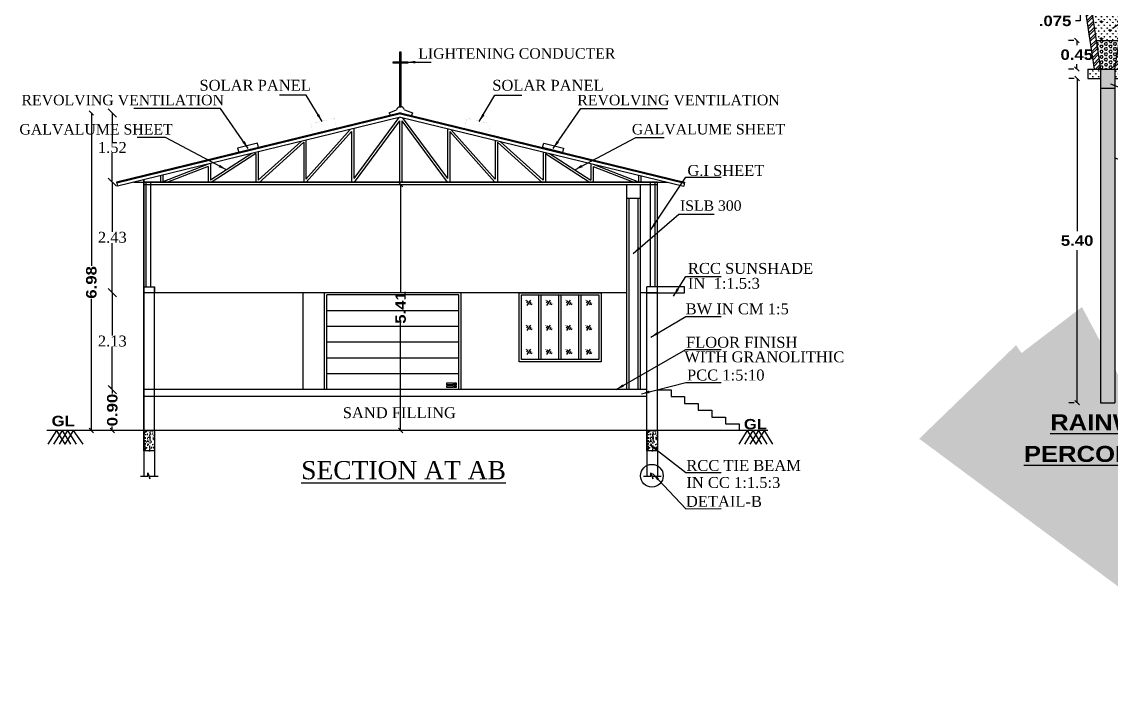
# Model space of a CAD drawing. Header units: metres. Extents: x 10791 to 12491, y -3081 to -2476.
# Drawn here: x 12439.5 to 12463.43, y -3060.79 to -3046.18 of the extents above; entities that cross this region are included whole.
import ezdxf
from ezdxf.enums import TextEntityAlignment as Align

# ---------------------------------------------------------------- set-up
doc = ezdxf.new("R2010")
doc.units = ezdxf.units.M
doc.header["$LTSCALE"] = 0.5
doc.header["$MEASUREMENT"] = 0
doc.header["$PDMODE"] = 35
for name, color, linetype in [('BLK_1_FLR_0_AC_ROOM_1', 3, 'Continuous'), ('BLK_1_FLR_0_REGULAR_ROOM_1', 4, 'Continuous'), ('BLK_1_HT_OF_BLDG', 5, 'Continuous'), ('BLK_1_PLINTH_HEIGHT', 7, 'Continuous')]:
    doc.layers.add(name, color=color, linetype=linetype)
doc.styles.add('Isa-', font='times.ttf')
doc.styles.add('ROMAND', font='romand.shx', dxfattribs={"width": 0.75})
doc.styles.get("Standard").update_dxf_attribs({"font": ''})
doc.styles.add('STYLE2', font='times.ttf')
doc.styles.get('Standard').set_extended_font_data('Arial Black')
doc.dimstyles.get("Standard").update_dxf_attribs({"dimtxt": 0.23, "dimasz": 0.18, "dimexe": 0.18, "dimexo": 0.0625, "dimgap": 0.09, "dimtad": 0, "dimtih": 1, "dimtoh": 1, "dimzin": 0, "dimdsep": 46, "dimtxsty": 'Standard', "dimblk": 'OBLIQUE', "dimcen": 0.09, "dimse1": 1, "dimse2": 1, "dimclrd": 1, "dimclrt": 3, "dimadec": 0, "dimazin": 0, "dimtfac": 1, "dimtofl": 0, "dimtmove": 0, "dimatfit": 3, "dimfxl": 0, "dimtolj": 1, "dimtzin": 0, "dimarcsym": 0})
doc.dimstyles.new('STANDARD$0', dxfattribs={"dimtxt": 0.23, "dimasz": 0.1, "dimexe": 2, "dimexo": 2, "dimgap": 0, "dimtad": 0, "dimzin": 0, "dimdsep": 46, "dimtxsty": 'Standard', "dimblk": 'OBLIQUE', "dimcen": -0.0625, "dimse1": 1, "dimse2": 1, "dimclrd": 7, "dimclre": 9, "dimclrt": 7, "dimadec": 0, "dimazin": 0, "dimtfac": 1, "dimtix": 1, "dimtofl": 0, "dimtmove": 2, "dimatfit": 3, "dimldrblk": 'OBLIQUE', "dimfxl": 0, "dimtolj": 1, "dimtzin": 0, "dimarcsym": 0})
doc.dimstyles.new('STANDARD_WS', dxfattribs={"dimtxt": 0.18, "dimasz": 0.18, "dimexe": 0.18, "dimexo": 0.0625, "dimgap": 0.09, "dimtad": 0, "dimtih": 1, "dimtoh": 1, "dimdec": 4, "dimzin": 0, "dimdsep": 46, "dimtxsty": 'Standard', "dimcen": 0.09, "dimadec": 0, "dimazin": 0, "dimtfac": 1, "dimtdec": 4, "dimtofl": 0, "dimtmove": 0, "dimatfit": 3, "dimfxl": 0, "dimtolj": 1, "dimtzin": 0, "dimarcsym": 0})
pattern_1 = [(90, (10836.391905, -2636.911285), (-0.062727021, 0.062727021), [0.016633025, -0.108821018]), (45, (10836.391905, -2636.911285), (-0.062727064, 0.062727064), [0.016633025, -0.07207644]), (135, (10836.391905, -2636.911285), (-0.062727064, -0.062727064), [0.016633025, -0.07207644])]

# ---------------------------------------------------------------- blocks, each defined once
blk = doc.blocks.new('_Oblique')
at = {"color": 0, "linetype": 'ByBlock', "lineweight": -2}
blk.add_line((-0.5, -0.5), (0.5, 0.5), dxfattribs=at)
blk = doc.blocks.new('*D72')
at = {"layer": 'BLK_1_PLINTH_HEIGHT', "color": 7, "linetype": 'ByBlock', "lineweight": -2}
for p, q in [((12441.484, -3054.268), (12441.484, -3054.357)), ((12441.484, -3055.168), (12441.484, -3055.08))]:
    blk.add_line(p, q, dxfattribs=at)
at = {"layer": 'Defpoints', "color": 0, "linetype": 'ByBlock', "lineweight": 25}
for p in [(12441.484, -3054.268), (12442.653, -3054.268), (12442.653, -3055.168)]:
    blk.add_point(p, dxfattribs=at)
at = {"layer": 'BLK_1_PLINTH_HEIGHT', "color": 7, "linetype": 'ByBlock', "lineweight": -2, "xscale": 0.1, "yscale": 0.1, "zscale": 0.1}
for p, rotation in [((12441.484, -3054.268), 90), ((12441.484, -3055.168), 270)]:
    blk.add_blockref('_Oblique', p, dxfattribs=dict(at, rotation=rotation))
at = {"layer": 'BLK_1_PLINTH_HEIGHT', "color": 7, "linetype": 'ByBlock', "insert": (12441.484, -3054.718), "char_height": 0.23, "attachment_point": 5, "rotation": 90}
blk.add_mtext('\\A1;0.90', dxfattribs=at)
blk = doc.blocks.new('*D73')
at = {"color": 1, "lineweight": -2, "ltscale": 2}
for p, q in [((12441.484, -3052.138), (12441.484, -3053.081)), ((12441.484, -3054.268), (12441.484, -3053.326))]:
    blk.add_line(p, q, dxfattribs=at)
at = {"layer": 'Defpoints', "color": 0, "lineweight": 25, "ltscale": 2}
for p in [(12441.484, -3052.138), (12442.594, -3052.138), (12442.594, -3054.268)]:
    blk.add_point(p, dxfattribs=at)
at = {"color": 1, "lineweight": -2, "ltscale": 2, "xscale": 0.18, "yscale": 0.18, "zscale": 0.18}
for p, rotation in [((12441.484, -3052.138), 90), ((12441.484, -3054.268), 270)]:
    blk.add_blockref('_Oblique', p, dxfattribs=dict(at, rotation=rotation))
at = {"color": 3, "lineweight": 25, "ltscale": 2, "insert": (12441.484, -3053.203), "char_height": 0.24, "attachment_point": 5, "style": 'STYLE2'}
blk.add_mtext('\\A1;2.13', dxfattribs=at)
blk = doc.blocks.new('*D5')
at = {"color": 0, "lineweight": -2}
for p, q in [((11025.314, -2572.839), (11025.196, -2572.839)), ((11025.314, -2572.944), (11025.196, -2572.944)), ((11025.376, -2572.839), (11025.376, -2572.739)), ((11025.376, -2572.944), (11025.376, -2573.144)), ((11025.376, -2573.144), (11025.276, -2573.144))]:
    blk.add_line(p, q, dxfattribs=at)
at = {"layer": 'Defpoints', "color": 0, "lineweight": 25}
for p in [(11025.376, -2572.839), (11025.376, -2572.944), (11025.376, -2572.944)]:
    blk.add_point(p, dxfattribs=at)
at = {"color": 0, "lineweight": -2, "xscale": 0.1, "yscale": 0.1, "zscale": 0.1}
for p, rotation in [((11025.376, -2572.839), 270), ((11025.376, -2572.944), 90)]:
    blk.add_blockref('_Oblique', p, dxfattribs=dict(at, rotation=rotation))
at = {"color": 3, "lineweight": 25, "insert": (11024.827, -2573.144), "char_height": 0.23, "attachment_point": 5}
blk.add_mtext('\\A1;.075', dxfattribs=at)
blk = doc.blocks.new('*D6')
at = {"color": 0, "lineweight": -2}
for p, q in [((11025.249, -2574.411), (11025.131, -2574.411)), ((11025.311, -2574.411), (11025.311, -2577.764)), ((11025.311, -2581.535), (11025.311, -2578.182)), ((11025.249, -2581.535), (11025.131, -2581.535))]:
    blk.add_line(p, q, dxfattribs=at)
at = {"layer": 'Defpoints', "color": 0, "lineweight": 25}
for p in [(11025.311, -2574.411), (11025.311, -2581.535), (11025.311, -2581.535)]:
    blk.add_point(p, dxfattribs=at)
at = {"color": 0, "lineweight": -2, "xscale": 0.1, "yscale": 0.1, "zscale": 0.1}
for p, rotation in [((11025.311, -2574.411), 90), ((11025.311, -2581.535), 270)]:
    blk.add_blockref('_Oblique', p, dxfattribs=dict(at, rotation=rotation))
at = {"color": 3, "lineweight": 25, "insert": (11025.311, -2577.973), "char_height": 0.23, "attachment_point": 5}
blk.add_mtext('\\A1;5.40', dxfattribs=at)
blk = doc.blocks.new('*D7')
at = {"color": 0, "lineweight": -2}
for p, q in [((11025.241, -2573.572), (11025.123, -2573.572)), ((11025.303, -2573.572), (11025.303, -2573.678)), ((11025.303, -2574.201), (11025.303, -2574.096)), ((11025.241, -2574.201), (11025.123, -2574.201))]:
    blk.add_line(p, q, dxfattribs=at)
at = {"layer": 'Defpoints', "color": 0, "lineweight": 25}
for p in [(11025.303, -2573.572), (11025.303, -2574.201), (11025.303, -2574.201)]:
    blk.add_point(p, dxfattribs=at)
at = {"color": 0, "lineweight": -2, "xscale": 0.1, "yscale": 0.1, "zscale": 0.1}
for p, rotation in [((11025.303, -2573.572), 90), ((11025.303, -2574.201), 270)]:
    blk.add_blockref('_Oblique', p, dxfattribs=dict(at, rotation=rotation))
at = {"color": 3, "lineweight": 25, "insert": (11025.303, -2573.887), "char_height": 0.23, "attachment_point": 5}
blk.add_mtext('\\A1;0.45', dxfattribs=at)
blk = doc.blocks.new('*D8')
at = {"color": 0, "lineweight": -2}
for p, q in [((11025.492, -2571.363), (11025.492, -2571.246)), ((11026.47, -2571.363), (11026.47, -2571.246)), ((11025.492, -2571.426), (11025.392, -2571.426)), ((11026.47, -2571.426), (11026.57, -2571.426))]:
    blk.add_line(p, q, dxfattribs=at)
at = {"layer": 'Defpoints', "color": 0, "lineweight": 25}
for p in [(11025.492, -2571.426), (11026.47, -2571.426), (11026.47, -2571.426)]:
    blk.add_point(p, dxfattribs=at)
at = {"color": 0, "lineweight": -2, "xscale": 0.1, "yscale": 0.1, "zscale": 0.1}
blk.add_blockref('_Oblique', (11025.492, -2571.426), dxfattribs=at)
at = {"color": 0, "lineweight": -2, "xscale": 0.1, "yscale": 0.1, "zscale": 0.1, "rotation": 180}
blk.add_blockref('_Oblique', (11026.47, -2571.426), dxfattribs=at)
at = {"color": 3, "lineweight": 25, "insert": (11025.981, -2571.426), "char_height": 0.23, "attachment_point": 5}
blk.add_mtext('\\A1;0.70', dxfattribs=at)
blk = doc.blocks.new('*D78')
at = {"color": 1, "lineweight": -2, "ltscale": 2}
for p, q in [((12441.484, -3048.188), (12441.484, -3048.826)), ((12441.484, -3049.708), (12441.484, -3049.071))]:
    blk.add_line(p, q, dxfattribs=at)
at = {"layer": 'Defpoints', "color": 0, "lineweight": 25, "ltscale": 2}
for p in [(12447.819, -3048.188), (12441.484, -3049.708), (12447.819, -3049.708)]:
    blk.add_point(p, dxfattribs=at)
at = {"color": 1, "lineweight": -2, "ltscale": 2, "xscale": 0.18, "yscale": 0.18, "zscale": 0.18}
for p, rotation in [((12441.484, -3048.188), 90), ((12441.484, -3049.708), 270)]:
    blk.add_blockref('_Oblique', p, dxfattribs=dict(at, rotation=rotation))
at = {"color": 3, "lineweight": 25, "ltscale": 2, "insert": (12441.484, -3048.948), "char_height": 0.24, "attachment_point": 5, "style": 'STYLE2'}
blk.add_mtext('\\A1;1.52', dxfattribs=at)
blk = doc.blocks.new('*D79')
at = {"layer": 'BLK_1_HT_OF_BLDG', "color": 5, "lineweight": -2}
for p, q in [((12441.024, -3048.188), (12441.024, -3051.551)), ((12441.024, -3055.168), (12441.024, -3052.274))]:
    blk.add_line(p, q, dxfattribs=at)
at = {"layer": 'Defpoints', "color": 0, "lineweight": 25}
for p in [(12447.819, -3048.188), (12441.024, -3055.168), (12447.819, -3055.168)]:
    blk.add_point(p, dxfattribs=at)
at = {"layer": 'BLK_1_HT_OF_BLDG', "color": 5, "lineweight": -2, "xscale": 0.1, "yscale": 0.1, "zscale": 0.1}
for p, rotation in [((12441.024, -3048.188), 90), ((12441.024, -3055.168), 270)]:
    blk.add_blockref('_Oblique', p, dxfattribs=dict(at, rotation=rotation))
at = {"layer": 'BLK_1_HT_OF_BLDG', "color": 5, "insert": (12441.024, -3051.912), "char_height": 0.23, "attachment_point": 5, "rotation": 90}
blk.add_mtext('\\A1;6.98', dxfattribs=at)
blk = doc.blocks.new('*D80')
at = {"color": 1, "lineweight": -2, "ltscale": 2}
for p, q in [((12441.484, -3049.708), (12441.484, -3050.801)), ((12441.484, -3052.138), (12441.484, -3051.046))]:
    blk.add_line(p, q, dxfattribs=at)
at = {"layer": 'Defpoints', "color": 0, "lineweight": 25, "ltscale": 2}
for p in [(12441.484, -3049.708), (12442.229, -3049.708), (12442.329, -3052.138)]:
    blk.add_point(p, dxfattribs=at)
at = {"color": 1, "lineweight": -2, "ltscale": 2, "xscale": 0.18, "yscale": 0.18, "zscale": 0.18}
for p, rotation in [((12441.484, -3049.708), 90), ((12441.484, -3052.138), 270)]:
    blk.add_blockref('_Oblique', p, dxfattribs=dict(at, rotation=rotation))
at = {"color": 3, "lineweight": 25, "ltscale": 2, "insert": (12441.484, -3050.923), "char_height": 0.24, "attachment_point": 5, "style": 'STYLE2'}
blk.add_mtext('\\A1;2.43', dxfattribs=at)
blk = doc.blocks.new('*D82')
at = {"layer": 'BLK_1_FLR_0_AC_ROOM_1', "color": 4, "lineweight": -2, "ltscale": 400}
for p, q in [((12447.819, -3049.758), (12447.819, -3052.122)), ((12447.819, -3055.168), (12447.819, -3052.805))]:
    blk.add_line(p, q, dxfattribs=at)
at = {"layer": 'Defpoints', "color": 0, "lineweight": 25, "ltscale": 400}
for p in [(12447.819, -3049.758), (12447.819, -3055.168), (12447.819, -3055.168)]:
    blk.add_point(p, dxfattribs=at)
at = {"layer": 'BLK_1_FLR_0_AC_ROOM_1', "color": 4, "lineweight": -2, "ltscale": 400, "xscale": 0.1, "yscale": 0.1, "zscale": 0.1}
for p, rotation in [((12447.819, -3049.758), 90), ((12447.819, -3055.168), 270)]:
    blk.add_blockref('_Oblique', p, dxfattribs=dict(at, rotation=rotation))
at = {"layer": 'BLK_1_FLR_0_AC_ROOM_1', "color": 4, "ltscale": 400, "insert": (12447.819, -3052.463), "char_height": 0.23, "attachment_point": 5, "rotation": 90}
blk.add_mtext('\\A1;5.41', dxfattribs=at)
blk = doc.blocks.new('*D108')
at = {"layer": 'BLK_1_FLR_0_REGULAR_ROOM_1', "color": 4, "lineweight": -2, "ltscale": 400}
for p, q in [((12447.819, -3049.758), (12447.819, -3052.122)), ((12447.819, -3055.168), (12447.819, -3052.805))]:
    blk.add_line(p, q, dxfattribs=at)
at = {"layer": 'Defpoints', "color": 0, "lineweight": 25, "ltscale": 400}
for p in [(12447.819, -3049.758), (12447.819, -3055.168), (12447.819, -3055.168)]:
    blk.add_point(p, dxfattribs=at)
at = {"layer": 'BLK_1_FLR_0_REGULAR_ROOM_1', "color": 4, "lineweight": -2, "ltscale": 400, "xscale": 0.1, "yscale": 0.1, "zscale": 0.1}
for p, rotation in [((12447.819, -3049.758), 90), ((12447.819, -3055.168), 270)]:
    blk.add_blockref('_Oblique', p, dxfattribs=dict(at, rotation=rotation))
at = {"layer": 'BLK_1_FLR_0_REGULAR_ROOM_1', "color": 4, "ltscale": 400, "insert": (12447.819, -3052.463), "char_height": 0.23, "attachment_point": 5, "rotation": 90}
blk.add_mtext('\\A1;5.41', dxfattribs=at)
blk = doc.blocks.new('FGH')
at = {"lineweight": 25}
h = blk.add_hatch(dxfattribs=at)
h.set_pattern_fill('HEX', color=6, scale=0.010477, style=0)
h.set_pattern_definition([(0, (10814.2987, -2636.035065), (0, 0.057618474), [0.03326605, -0.066532098]), (120, (10814.2987, -2636.035065), (-0.049899062, -0.028809237), [0.03326605, -0.066532098]), (60, (10814.331964, -2636.035065), (-0.049899062, 0.028809237), [0.03326605, -0.066532098])])
h.paths.add_polyline_path([(11060.039, -2557.119, 1), (11060.738, -2557.119, 1)])
h = blk.add_hatch(dxfattribs=at)
h.set_pattern_fill('CROSS', color=2, scale=0.003492, style=0)
h.set_pattern_definition([(0, (10836.391905, -2636.911285), (0.0221773661, 0.0221773661), [0.011088683, -0.033266049]), (90, (10836.39745, -2636.91683), (-0.0221773661, 0.0221773661), [0.011088683, -0.033266049])])
h.paths.add_polyline_path([(11060.237, -2559.322), (11060.237, -2559.426), (11060.336, -2559.426), (11060.336, -2559.322)])
h.paths.add_polyline_path([(11060.446, -2559.322), (11060.363, -2559.322), (11060.363, -2559.426), (11060.446, -2559.426)])
h.paths.add_polyline_path([(11060.473, -2559.426), (11060.562, -2559.426), (11060.562, -2559.322), (11060.473, -2559.322)])
h.paths.add_polyline_path([(11060.589, -2559.426), (11060.662, -2559.426), (11060.662, -2559.322), (11060.589, -2559.322)])
h.paths.add_polyline_path([(11060.689, -2559.426), (11060.877, -2559.426), (11060.877, -2559.322), (11060.689, -2559.322)])
h.paths.add_polyline_path([(11060.082, -2559.322), (11059.901, -2559.322), (11059.901, -2559.426), (11060.082, -2559.426)])
h.paths.add_polyline_path([(11060.109, -2559.426), (11060.21, -2559.426), (11060.21, -2559.322), (11060.109, -2559.322)])
h = blk.add_hatch(dxfattribs=at)
h.set_pattern_fill('STEEL', color=1, scale=0.034925, style=0)
h.set_pattern_definition([(45, (10836.3919, -2636.91129), (-0.07840883, 0.07840883), []), (45, (10836.3919, -2636.85584), (-0.07840883, 0.07840883), [])])
h.paths.add_polyline_path([(11060.877, -2559.426), (11060.736, -2559.426), (11060.544, -2560.684), (11060.686, -2560.684)])
h.paths.add_polyline_path([(11060.092, -2560.684), (11060.233, -2560.684), (11060.042, -2559.426), (11059.901, -2559.426)])
h = blk.add_hatch(dxfattribs=at)
h.set_pattern_fill('GRASS', color=256, scale=0.010477, style=0)
h.set_pattern_definition([(90, (10836.3919, -2636.91129), (-0.18818106, 0.18818106), [0.04989907, -0.32646305]), (45, (10836.3919, -2636.91129), (-0.1881812, 0.1881812), [0.04989907, -0.21622932]), (135, (10836.3919, -2636.91129), (-0.1881812, -0.1881812), [0.04989907, -0.21622932])])
h.paths.add_polyline_path([(11060.736, -2559.426), (11060.042, -2559.426), (11060.138, -2560.055), (11060.64, -2560.055)])
h = blk.add_hatch(dxfattribs=at)
h.set_pattern_fill('GRASS', color=4, scale=0.003492, style=0)
h.set_pattern_definition(pattern_1)
h.paths.add_polyline_path([(11060.736, -2559.426), (11060.042, -2559.426), (11060.138, -2560.055), (11060.64, -2560.055)])
h = blk.add_hatch(dxfattribs=at)
h.set_pattern_fill('HEX', color=6, scale=0.010477, style=0)
h.set_pattern_definition([(0, (10836.391905, -2636.911285), (0, 0.057618474), [0.03326605, -0.066532098]), (120, (10836.391905, -2636.911285), (-0.049899062, -0.028809237), [0.03326605, -0.066532098]), (60, (10836.42517, -2636.911285), (-0.049899062, 0.028809237), [0.03326605, -0.066532098])])
h.paths.add_polyline_path([(11060.64, -2560.055), (11060.138, -2560.055), (11060.233, -2560.684), (11060.544, -2560.684)])
h = blk.add_hatch(dxfattribs=at)
h.set_pattern_fill('GRASS', color=3, scale=0.003492, style=0)
h.set_pattern_definition(pattern_1)
h.paths.add_polyline_path([(11060.825, -2560.893), (11060.825, -2560.684), (11060.546, -2560.684), (11060.546, -2560.893)])
h.paths.add_polyline_path([(11060.232, -2560.684), (11059.952, -2560.684), (11059.952, -2560.893), (11060.232, -2560.893)])
h = blk.add_hatch(dxfattribs=at)
h.set_pattern_fill('GRASS', color=6, scale=0.003492, style=0)
h.set_pattern_definition(pattern_1)
h.paths.add_polyline_path([(11060.546, -2560.684), (11060.232, -2560.684), (11060.232, -2568.018), (11060.546, -2568.018)])
at = {"color": 21, "lineweight": 25}
for p, q in [((11060.513, -2559.322), (11061.344, -2558.784)), ((11061.344, -2558.784), (11061.408, -2558.784)), ((11060.516, -2559.768), (11061.344, -2559.241)), ((11061.344, -2559.25), (11061.408, -2559.25)), ((11060.489, -2560.653), (11061.344, -2560.164)), ((11061.344, -2560.164), (11061.408, -2560.164)), ((11060.825, -2560.913), (11061.344, -2560.633)), ((11061.344, -2560.633), (11061.408, -2560.633)), ((11060.453, -2561.012), (11061.344, -2561.363)), ((11061.344, -2561.363), (11061.408, -2561.363)), ((11060.546, -2562.633), (11061.437, -2562.985)), ((11061.437, -2562.985), (11061.501, -2562.985))]:
    blk.add_line(p, q, dxfattribs=at)
at = {"lineweight": 25}
for p, q in [((11059.901, -2559.322), (11059.901, -2559.426)), ((11059.901, -2559.322), (11060.877, -2559.322)), ((11059.901, -2559.426), (11060.877, -2559.426)), ((11059.901, -2559.426), (11060.092, -2560.684)), ((11060.042, -2559.426), (11060.233, -2560.684)), ((11060.082, -2559.322), (11060.082, -2559.426)), ((11060.109, -2559.322), (11060.109, -2559.426)), ((11060.21, -2559.322), (11060.21, -2559.426)), ((11060.237, -2559.322), (11060.237, -2559.426)), ((11060.336, -2559.322), (11060.336, -2559.426)), ((11060.363, -2559.322), (11060.363, -2559.426)), ((11060.446, -2559.322), (11060.446, -2559.426)), ((11060.473, -2559.322), (11060.473, -2559.426)), ((11060.736, -2559.426), (11060.544, -2560.684)), ((11060.562, -2559.322), (11060.562, -2559.426)), ((11060.589, -2559.322), (11060.589, -2559.426)), ((11060.662, -2559.322), (11060.662, -2559.426)), ((11060.877, -2559.426), (11060.686, -2560.684)), ((11060.689, -2559.322), (11060.689, -2559.426)), ((11060.877, -2559.322), (11060.877, -2559.426)), ((11060.138, -2560.055), (11060.64, -2560.055)), ((11059.952, -2560.684), (11059.952, -2560.893)), ((11059.952, -2560.684), (11060.825, -2560.684)), ((11060.232, -2560.684), (11060.232, -2568.018)), ((11060.546, -2560.684), (11060.546, -2568.018)), ((11060.825, -2560.684), (11060.825, -2560.893)), ((11059.952, -2560.893), (11060.232, -2560.893)), ((11060.546, -2560.893), (11060.825, -2560.893)), ((11060.232, -2561.103), (11060.546, -2561.103)), ((11060.232, -2568.018), (11060.546, -2568.018))]:
    blk.add_line(p, q, dxfattribs=at)
for radius in [0.489, 0.349]:
    blk.add_circle((11060.388, -2557.119), radius, dxfattribs=at)
at = {"color": 3, "lineweight": 25}
for s, height, p in [('BRICK WORK IN CM 1:6 & PLASTERING', 0.176, (11061.26, -2558.451)), ('PERFORATED R.C.C SLAB 3" Tk.', 0.176, (11061.496, -2558.909)), ('SAND FILLING', 0.176, (11061.496, -2559.375)), ('BRICK JELLY 1" Tk.', 0.176, (11061.496, -2560.29)), ('PCC 1:4:8  FOUNDATION', 0.176, (11061.496, -2560.759)), ('FILLED WITH PEBBLES 0.30M DEEP', 0.176, (11061.19, -2561.674)), ('250MM DIA PILE UPTO 5.40M DEEP ', 0.176, (11061.496, -2562.897)), ('FILLED WITH  BRICK BATS.', 0.176, (11061.496, -2563.343)), ('%%URAINWATER', 0.352, (11059.126, -2568.624)), ('%%UPERCOLATION PIT', 0.352, (11058.55, -2569.32))]:
    blk.add_text(s, height=height, dxfattribs=at).set_placement(p)
at = {"color": 4, "lineweight": 25, "style": 'ROMAND', "width": 0.75}
blk.add_text('%%UPLAN', height=0.352, dxfattribs=at).set_placement((11059.884, -2558.757))
at = {"color": 7, "lineweight": 25}
dim = blk.add_linear_dim(base=(11060.877, -2557.908), p1=(11059.899, -2557.908), p2=(11060.877, -2557.908), text='0.70', dimstyle='STANDARD_WS', override={"dimtxt": 0.23, "dimasz": 0.1, "dimdec": 2, "dimblk1": 'OBLIQUE', "dimblk2": 'OBLIQUE', "dimsah": 1, "dimclrt": 3}, dxfattribs=at)
dim.commit()
dim.dimension.update_dxf_attribs({"geometry": '*D8', "text_midpoint": (11060.388, -2557.908), "insert": (34.408, 13.517)})
for base, p1, p2, text, picture, middle in [((11059.784, -2559.426), (11059.784, -2559.322), (11059.784, -2559.426), '.075', '*D5', (11059.235, -2559.626)), ((11059.711, -2560.684), (11059.711, -2560.055), (11059.711, -2560.684), '0.45', '*D7', (11059.711, -2560.369)), ((11059.719, -2568.018), (11059.719, -2560.893), (11059.719, -2568.018), '5.40', '*D6', (11059.719, -2564.456))]:
    dim = blk.add_linear_dim(base=base, p1=p1, p2=p2, angle=90, text=text, dimstyle='STANDARD_WS', override={"dimtxt": 0.23, "dimasz": 0.1, "dimdec": 2, "dimblk1": 'OBLIQUE', "dimblk2": 'OBLIQUE', "dimsah": 1, "dimclrt": 3}, dxfattribs=at)
    dim.commit()
    dim.dimension.update_dxf_attribs({"geometry": picture, "text_midpoint": middle, "insert": (34.408, 13.517)})

msp = doc.modelspace()

# ---------------------------------------------------------------- hatches: boundary and pattern name
at = {"lineweight": 25, "ltscale": 0.1}
h = msp.add_hatch(dxfattribs=at)
h.set_pattern_fill('AR-CONC', color=4, scale=0.02, style=0)
h.set_pattern_definition([(50, (1945.18518, -609.11746), (0.1434520365, -0.012550427), [0.015, -0.165]), (355, (1945.18518, -609.11746), (-0.0277502667, 0.1504384267), [0.012, -0.132]), (100.4514, (1945.19713, -609.1185), (0.1157018763, 0.1378879084), [0.012748038, -0.1402284224]), (46.1842, (1945.18518, -609.07746), (0.2134482097, -0.033103803), [0.0225, -0.2475]), (96.6356, (1945.20296, -609.08022), (0.186932541, 0.194823574), [0.0191220576, -0.2103426]), (351.1842, (1945.18518, -609.07746), (0.186932389, 0.19482372), [0.018, -0.198]), (21, (1945.20518, -609.08746), (0.1193814104, -0.0805237781), [0.015, -0.165]), (326, (1945.20518, -609.08746), (0.0486630664, 0.145030009), [0.012, -0.132]), (71.4514, (1945.21513, -609.09417), (0.1680445257, 0.0645060993), [0.012748038, -0.1402284224]), (37.5, (1945.185177, -609.117456), (0.00243197106, 0.06657877077), [0, -0.1304, 0, -0.134, 0, -0.1325]), (7.5, (1945.18518, -609.117456), (0.0526139075, 0.0788823424), [0, -0.0764, 0, -0.1274, 0, -0.0505]), (327.5, (1945.140577, -609.117456), (0.10676448723, -0.00451097435), [0, -0.05, 0, -0.156, 0, -0.207]), (317.5, (1945.12058, -609.11746), (0.1166372339, 0.0200209965), [0, -0.065, 0, -0.1036, 0, -0.147])])
h.paths.add_polyline_path([(12442.179, -3055.618), (12442.409, -3055.618), (12442.409, -3055.168), (12442.179, -3055.168)])
h = msp.add_hatch(dxfattribs=at)
h.set_pattern_fill('AR-CONC', color=4, scale=0.02, style=0)
h.set_pattern_definition([(50, (1956.23518, -609.11746), (0.1434520365, -0.012550427), [0.015, -0.165]), (355, (1956.23518, -609.11746), (-0.0277502667, 0.1504384267), [0.012, -0.132]), (100.4514, (1956.24713, -609.1185), (0.1157018763, 0.1378879084), [0.012748038, -0.1402284224]), (46.1842, (1956.23518, -609.07746), (0.2134482097, -0.033103803), [0.0225, -0.2475]), (96.6356, (1956.25296, -609.08022), (0.186932541, 0.194823574), [0.0191220576, -0.2103426]), (351.1842, (1956.23518, -609.07746), (0.186932389, 0.19482372), [0.018, -0.198]), (21, (1956.25518, -609.08746), (0.1193814104, -0.0805237781), [0.015, -0.165]), (326, (1956.25518, -609.08746), (0.0486630664, 0.145030009), [0.012, -0.132]), (71.4514, (1956.26513, -609.09417), (0.1680445257, 0.0645060993), [0.012748038, -0.1402284224]), (37.5, (1956.235177, -609.117456), (0.00243197106, 0.06657877077), [0, -0.1304, 0, -0.134, 0, -0.1325]), (7.5, (1956.23518, -609.117456), (0.0526139075, 0.0788823424), [0, -0.0764, 0, -0.1274, 0, -0.0505]), (327.5, (1956.190577, -609.117456), (0.10676448723, -0.00451097435), [0, -0.05, 0, -0.156, 0, -0.207]), (317.5, (1956.17058, -609.11746), (0.1166372339, 0.0200209965), [0, -0.065, 0, -0.1036, 0, -0.147])])
h.paths.add_polyline_path([(12453.229, -3055.618), (12453.459, -3055.618), (12453.459, -3055.168), (12453.229, -3055.168)])

# ---------------------------------------------------------------- linework, layer by layer
at = {"color": 1, "lineweight": 25, "ltscale": 2}
for p, q in [((12447.819, -3048.188), (12441.579, -3049.708)), ((12447.819, -3048.209), (12441.584, -3049.728)), ((12447.819, -3048.281), (12441.6, -3049.796)), ((12447.782, -3048.29), (12446.789, -3049.63)), ((12447.819, -3048.188), (12454.059, -3049.708)), ((12447.819, -3048.209), (12454.054, -3049.728)), ((12447.819, -3048.281), (12454.038, -3049.796)), ((12447.856, -3048.29), (12448.849, -3049.63)), ((12446.789, -3048.532), (12446.789, -3049.63)), ((12447.794, -3048.359), (12446.795, -3049.708)), ((12447.794, -3048.359), (12447.794, -3049.708)), ((12447.844, -3048.359), (12447.844, -3049.708)), ((12447.844, -3048.359), (12448.843, -3049.708)), ((12448.849, -3048.532), (12448.849, -3049.63)), ((12446.713, -3048.55), (12445.739, -3049.64)), ((12446.739, -3048.598), (12445.747, -3049.708)), ((12446.739, -3048.598), (12446.739, -3049.708)), ((12448.899, -3048.598), (12448.899, -3049.708)), ((12448.899, -3048.598), (12449.891, -3049.708)), ((12448.924, -3048.55), (12449.899, -3049.64)), ((12445.634, -3048.813), (12444.69, -3049.664)), ((12445.689, -3048.831), (12444.701, -3049.721)), ((12445.689, -3048.831), (12445.689, -3049.708)), ((12445.739, -3048.788), (12445.739, -3049.64)), ((12449.899, -3048.788), (12449.899, -3049.64)), ((12449.949, -3048.831), (12449.949, -3049.708)), ((12449.949, -3048.831), (12450.936, -3049.721)), ((12450.004, -3048.813), (12450.948, -3049.664)), ((12444.551, -3049.077), (12443.639, -3049.667)), ((12444.64, -3049.078), (12443.658, -3049.714)), ((12444.64, -3049.078), (12444.64, -3049.721)), ((12444.69, -3049.043), (12444.69, -3049.664)), ((12450.948, -3049.043), (12450.948, -3049.664)), ((12450.998, -3049.078), (12450.998, -3049.721)), ((12450.998, -3049.078), (12451.98, -3049.714)), ((12451.087, -3049.077), (12451.999, -3049.667)), ((12443.589, -3049.311), (12442.591, -3049.698)), ((12443.589, -3049.362), (12442.699, -3049.708)), ((12443.589, -3049.362), (12443.589, -3049.714)), ((12443.639, -3049.294), (12443.639, -3049.294)), ((12443.639, -3049.299), (12443.639, -3049.667)), ((12451.999, -3049.294), (12451.999, -3049.294)), ((12451.999, -3049.299), (12451.999, -3049.667)), ((12452.049, -3049.311), (12453.047, -3049.698)), ((12452.049, -3049.362), (12452.049, -3049.714)), ((12452.049, -3049.362), (12452.939, -3049.708)), ((12441.579, -3049.708), (12441.6, -3049.796)), ((12441.959, -3049.708), (12442.179, -3049.708)), ((12442.179, -3049.708), (12453.459, -3049.708)), ((12442.541, -3049.567), (12442.541, -3049.708)), ((12442.591, -3049.554), (12442.591, -3049.698)), ((12453.047, -3049.554), (12453.047, -3049.698)), ((12453.097, -3049.567), (12453.097, -3049.708)), ((12453.459, -3049.708), (12453.679, -3049.708)), ((12454.059, -3049.708), (12454.038, -3049.796)), ((12454.059, -3049.708), (12454.038, -3049.796)), ((12442.179, -3049.758), (12453.459, -3049.758)), ((12452.779, -3049.758), (12452.779, -3054.268)), ((12453.079, -3049.758), (12453.079, -3054.268)), ((12452.779, -3050.058), (12453.079, -3050.058)), ((12452.829, -3050.058), (12452.829, -3054.268)), ((12453.029, -3050.058), (12453.029, -3054.268)), ((12442.409, -3055.168), (12442.409, -3052.008)), ((12449.039, -3054.119), (12448.996, -3054.161)), ((12448.996, -3054.119), (12449.039, -3054.161)), ((12449.039, -3054.178), (12448.996, -3054.219)), ((12448.996, -3054.178), (12449.039, -3054.219))]:
    msp.add_line(p, q, dxfattribs=at)
at = {"lineweight": 25}
for p, q in [((12447.566, -3048.186), (12447.725, -3048.122)), ((12447.903, -3048.119), (12448.079, -3048.188)), ((12447.903, -3048.119), (12448.079, -3048.188))]:
    msp.add_line(p, q, dxfattribs=at)
at = {"lineweight": 25, "ltscale": 2}
for p, q in [((12447.566, -3048.186), (12447.59, -3048.244)), ((12448.079, -3048.188), (12448.056, -3048.246))]:
    msp.add_line(p, q, dxfattribs=at)
at = {"color": 4, "lineweight": 25, "ltscale": 2}
for p, q in [((12442.179, -3055.168), (12442.179, -3049.655)), ((12442.179, -3049.655), (12442.179, -3055.168)), ((12453.459, -3049.708), (12442.179, -3049.708)), ((12453.459, -3049.708), (12442.179, -3049.708)), ((12442.229, -3052.008), (12442.229, -3049.708)), ((12442.329, -3052.008), (12442.329, -3049.708)), ((12453.309, -3052.008), (12453.309, -3049.708)), ((12453.409, -3052.008), (12453.409, -3049.708)), ((12453.459, -3055.168), (12453.459, -3049.708)), ((12453.459, -3054.418), (12453.459, -3049.708)), ((12453.229, -3055.168), (12453.229, -3052.008)), ((12452.779, -3052.138), (12442.179, -3052.138)), ((12445.679, -3054.268), (12445.679, -3052.138)), ((12446.149, -3054.268), (12446.149, -3052.138)), ((12449.149, -3052.138), (12446.149, -3052.138)), ((12446.149, -3054.268), (12446.149, -3052.148)), ((12446.199, -3054.268), (12446.199, -3052.188)), ((12449.099, -3052.188), (12446.199, -3052.188)), ((12449.099, -3054.268), (12449.099, -3052.188)), ((12449.149, -3054.268), (12449.149, -3052.138)), ((12450.581, -3052.305), (12450.572, -3052.316)), ((12450.617, -3052.315), (12450.581, -3052.363)), ((12450.669, -3052.3), (12450.589, -3052.418)), ((12450.682, -3052.352), (12450.649, -3052.404)), ((12451.019, -3052.305), (12451.01, -3052.316)), ((12451.055, -3052.315), (12451.019, -3052.363)), ((12451.107, -3052.3), (12451.027, -3052.418)), ((12451.12, -3052.352), (12451.087, -3052.404)), ((12451.456, -3052.305), (12451.447, -3052.316)), ((12451.492, -3052.315), (12451.456, -3052.363)), ((12451.544, -3052.3), (12451.464, -3052.418)), ((12451.557, -3052.352), (12451.524, -3052.404)), ((12451.894, -3052.305), (12451.885, -3052.316)), ((12451.93, -3052.315), (12451.894, -3052.363)), ((12451.982, -3052.3), (12451.902, -3052.418)), ((12451.995, -3052.352), (12451.962, -3052.404)), ((12453.459, -3052.138), (12453.079, -3052.138)), ((12449.099, -3052.535), (12446.199, -3052.535)), ((12450.702, -3052.382), (12450.687, -3052.41)), ((12451.14, -3052.382), (12451.125, -3052.41)), ((12451.577, -3052.382), (12451.562, -3052.41)), ((12452.015, -3052.382), (12452, -3052.411)), ((12449.099, -3052.882), (12446.199, -3052.882)), ((12450.581, -3052.857), (12450.572, -3052.868)), ((12450.617, -3052.867), (12450.581, -3052.916)), ((12450.669, -3052.853), (12450.589, -3052.971)), ((12450.682, -3052.905), (12450.649, -3052.957)), ((12450.702, -3052.935), (12450.687, -3052.963)), ((12451.019, -3052.857), (12451.01, -3052.868)), ((12451.055, -3052.867), (12451.019, -3052.916)), ((12451.107, -3052.853), (12451.027, -3052.971)), ((12451.12, -3052.905), (12451.087, -3052.957)), ((12451.14, -3052.935), (12451.125, -3052.963)), ((12451.456, -3052.857), (12451.447, -3052.868)), ((12451.492, -3052.867), (12451.456, -3052.916)), ((12451.544, -3052.853), (12451.464, -3052.971)), ((12451.557, -3052.905), (12451.524, -3052.957)), ((12451.577, -3052.935), (12451.562, -3052.963)), ((12451.894, -3052.858), (12451.885, -3052.869)), ((12451.93, -3052.867), (12451.894, -3052.916)), ((12451.982, -3052.853), (12451.902, -3052.971)), ((12451.995, -3052.905), (12451.962, -3052.957)), ((12452.015, -3052.935), (12452, -3052.963)), ((12449.099, -3053.228), (12446.199, -3053.228)), ((12450.581, -3053.386), (12450.572, -3053.397)), ((12450.617, -3053.395), (12450.581, -3053.444)), ((12450.669, -3053.381), (12450.589, -3053.499)), ((12450.682, -3053.433), (12450.649, -3053.485)), ((12450.702, -3053.463), (12450.687, -3053.491)), ((12451.019, -3053.386), (12451.01, -3053.397)), ((12451.055, -3053.395), (12451.019, -3053.444)), ((12451.107, -3053.381), (12451.027, -3053.499)), ((12451.12, -3053.433), (12451.087, -3053.485)), ((12451.14, -3053.463), (12451.125, -3053.491)), ((12451.456, -3053.386), (12451.447, -3053.397)), ((12451.492, -3053.395), (12451.456, -3053.444)), ((12451.544, -3053.381), (12451.464, -3053.499)), ((12451.557, -3053.433), (12451.524, -3053.485)), ((12451.577, -3053.463), (12451.562, -3053.491)), ((12451.894, -3053.386), (12451.885, -3053.397)), ((12451.93, -3053.395), (12451.894, -3053.444)), ((12451.982, -3053.381), (12451.902, -3053.499)), ((12451.995, -3053.433), (12451.962, -3053.485)), ((12452.015, -3053.463), (12452, -3053.491)), ((12449.099, -3053.575), (12446.199, -3053.575)), ((12449.099, -3053.922), (12446.199, -3053.922)), ((12453.229, -3054.268), (12442.179, -3054.268)), ((12448.976, -3054.119), (12448.976, -3054.161)), ((12448.976, -3054.178), (12448.976, -3054.219)), ((12448.996, -3054.119), (12448.996, -3054.161)), ((12448.996, -3054.178), (12448.996, -3054.219)), ((12453.229, -3054.418), (12442.179, -3054.418)), ((12455.889, -3055.168), (12440.044, -3055.168))]:
    msp.add_line(p, q, dxfattribs=at)
at = {"linetype": 'ByBlock', "lineweight": -2, "ltscale": 2}
for p, q in [((12450.858, -3053.608), (12450.858, -3052.188)), ((12450.908, -3053.608), (12450.908, -3052.188)), ((12451.296, -3053.608), (12451.296, -3052.188)), ((12451.346, -3053.608), (12451.346, -3052.188)), ((12451.733, -3053.608), (12451.733, -3052.188)), ((12451.783, -3053.608), (12451.783, -3052.188))]:
    msp.add_line(p, q, dxfattribs=at)
at = {"color": 3, "lineweight": 25}
for p, q in [((12440.256, -3055.168), (12440.07, -3055.465)), ((12440.382, -3055.168), (12440.196, -3055.465)), ((12440.256, -3055.168), (12440.441, -3055.465)), ((12440.501, -3055.168), (12440.316, -3055.465)), ((12440.382, -3055.168), (12440.567, -3055.465)), ((12440.627, -3055.168), (12440.442, -3055.465)), ((12440.501, -3055.168), (12440.687, -3055.465)), ((12440.627, -3055.168), (12440.839, -3055.465)), ((12455.434, -3055.168), (12455.249, -3055.465)), ((12455.56, -3055.168), (12455.375, -3055.465)), ((12455.434, -3055.168), (12455.619, -3055.465)), ((12455.68, -3055.168), (12455.494, -3055.465)), ((12455.56, -3055.168), (12455.745, -3055.465)), ((12455.806, -3055.168), (12455.62, -3055.465)), ((12455.68, -3055.168), (12455.865, -3055.465)), ((12455.806, -3055.168), (12455.991, -3055.465))]:
    msp.add_line(p, q, dxfattribs=at)
at = {"color": 7, "lineweight": 25, "ltscale": 0.25}
for p, q in [((12442.179, -3055.168), (12442.179, -3056.168)), ((12442.409, -3055.168), (12442.409, -3056.168)), ((12453.229, -3055.168), (12453.229, -3056.168)), ((12453.459, -3055.168), (12453.459, -3056.168)), ((12442.103, -3056.168), (12442.264, -3056.168)), ((12442.264, -3056.168), (12442.264, -3056.095)), ((12442.264, -3056.095), (12442.312, -3056.229)), ((12442.312, -3056.168), (12442.492, -3056.168)), ((12442.312, -3056.229), (12442.312, -3056.168)), ((12453.153, -3056.168), (12453.314, -3056.168)), ((12453.314, -3056.168), (12453.314, -3056.095)), ((12453.314, -3056.095), (12453.362, -3056.229)), ((12453.362, -3056.168), (12453.542, -3056.168)), ((12453.362, -3056.229), (12453.362, -3056.168))]:
    msp.add_line(p, q, dxfattribs=at)
at = {"color": 4}
for points in [[(12447.797, -3048.051), (12447.831, -3048.051), (12447.831, -3046.851), (12447.797, -3046.851)], [(12447.654, -3047.06), (12447.979, -3047.06), (12447.979, -3047.095), (12447.654, -3047.095)]]:
    msp.add_lwpolyline(points, close=True, dxfattribs=at)
at = {"color": 95, "lineweight": 25, "ltscale": 2, "const_width": 0.001}
for points in [[(12445.845, -3048.427), (12445.895, -3048.657), (12446.416, -3048.53), (12446.367, -3048.302)], [(12449.793, -3048.427), (12449.743, -3048.657), (12449.221, -3048.53), (12449.271, -3048.302)]]:
    msp.add_lwpolyline(points, close=True, dxfattribs=at)
at = {"color": 7, "lineweight": 25, "ltscale": 0.25}
for points in [[(12444.674, -3048.851), (12444.238, -3048.962), (12444.262, -3049.055), (12444.699, -3048.948)], [(12450.964, -3048.851), (12451.4, -3048.962), (12451.376, -3049.055), (12450.939, -3048.948)], [(12442.179, -3055.168), (12442.409, -3055.168), (12442.409, -3055.618), (12442.179, -3055.618)], [(12453.229, -3055.168), (12453.459, -3055.168), (12453.459, -3055.618), (12453.229, -3055.618)]]:
    msp.add_lwpolyline(points, close=True, dxfattribs=at)
at = {"color": 4, "lineweight": 25, "ltscale": 2}
msp.add_lwpolyline([(12442.179, -3052.008), (12442.409, -3052.008), (12442.409, -3052.138), (12442.179, -3052.138)], close=True, dxfattribs=at)
at = {"linetype": 'ByBlock', "lineweight": -2, "ltscale": 2}
msp.add_lwpolyline([(12453.229, -3052.138), (12454.059, -3052.138), (12454.059, -3052.008), (12453.229, -3052.008)], dxfattribs=at)
for points in [[(12450.421, -3052.138), (12452.221, -3052.138), (12452.221, -3053.658), (12450.421, -3053.658)], [(12450.471, -3052.188), (12452.171, -3052.188), (12452.171, -3053.608), (12450.471, -3053.608)]]:
    msp.add_lwpolyline(points, close=True, dxfattribs=at)
at = {"color": 4, "lineweight": 25, "ltscale": 2}
for points in [[(12448.976, -3054.161), (12448.834, -3054.161), (12448.834, -3054.119), (12448.976, -3054.119)], [(12448.976, -3054.219), (12448.834, -3054.219), (12448.834, -3054.178), (12448.976, -3054.178)], [(12448.996, -3054.119), (12449.039, -3054.119), (12449.039, -3054.161), (12448.996, -3054.161)], [(12448.996, -3054.178), (12449.039, -3054.178), (12449.039, -3054.219), (12448.996, -3054.219)], [(12453.459, -3054.272), (12453.759, -3054.272), (12453.759, -3054.422), (12454.059, -3054.422), (12454.059, -3054.572), (12454.359, -3054.572), (12454.359, -3054.722), (12454.659, -3054.722), (12454.659, -3054.872), (12454.959, -3054.872), (12454.959, -3055.022), (12455.259, -3055.022), (12455.259, -3055.172)]]:
    msp.add_lwpolyline(points, dxfattribs=at)
at = {"color": 7, "lineweight": 25, "ltscale": 0.25}
msp.add_circle((12453.338, -3056.162), 0.25, dxfattribs=at)
at = {"lineweight": 25, "ltscale": 2}
msp.add_arc((12447.814, -3048.143), 0.0918, 15.1741, 166.8242, dxfattribs=at)

# ---------------------------------------------------------------- block references
at = {"color": 4, "lineweight": 25}
msp.add_blockref('FGH', (1402.962, -486.538), dxfattribs=at)

# ---------------------------------------------------------------- texts
at = {"color": 2, "lineweight": 25, "ltscale": 0.5, "style": 'STYLE2'}
for s, p in [('LIGHTENING CONDUCTER', (12450.372, -3046.995)), ('REVOLVING VENTILATION', (12441.713, -3048.019)), ('REVOLVING VENTILATION', (12453.924, -3048.019))]:
    msp.add_text(s, height=0.23, dxfattribs=at).set_placement(p, align=Align.CENTER)
at = {"color": 2, "lineweight": 25, "style": 'STYLE2'}
for s, p in [('SOLAR PANEL', (12443.399, -3047.699)), ('SOLAR PANEL', (12449.832, -3047.699)), ('G.I SHEET', (12454.12, -3049.571)), ('RCC SUNSHADE', (12454.131, -3051.724)), ('IN  1:1.5:3', (12454.131, -3052.052)), ('BW IN CM 1:5', (12454.081, -3052.613)), ('FLOOR FINISH ', (12454.088, -3053.348)), ('WITH GRANOLITHIC', (12454.052, -3053.669)), ('PCC 1:5:10', (12454.111, -3054.068)), ('SAND FILLING', (12446.547, -3054.896)), ('RCC TIE BEAM', (12454.096, -3056.056)), ('IN CC 1:1.5:3', (12454.096, -3056.43)), ('DETAIL-B', (12454.086, -3056.845))]:
    msp.add_text(s, height=0.24, dxfattribs=at).set_placement(p)
at = {"color": 2, "lineweight": 25, "ltscale": 0.5, "style": 'STYLE2'}
for p in [(12439.444, -3048.662), (12452.898, -3048.659)]:
    msp.add_text('GALVALUME SHEET', height=0.23, dxfattribs=at).set_placement(p)
at = {"color": 2, "style": 'Isa-'}
msp.add_text('ISLB 300 ', height=0.2284, dxfattribs=at).set_placement((12454.676, -3050.338), align=Align.CENTER)
at = {"color": 1}
for p in [(12440.405, -3055.073), (12455.613, -3055.142)]:
    msp.add_text('GL', height=0.2284, dxfattribs=at).set_placement(p, align=Align.CENTER)
at = {"color": 4, "style": 'STYLE2'}
msp.add_text('%%USECTION AT AB', height=0.4, dxfattribs=at).set_placement((12447.883, -3056.239), align=Align.CENTER)

# ---------------------------------------------------------------- dimensions: what is measured, and where the dimension line sits
at = {"color": 4, "lineweight": 25, "ltscale": 2}
for base, p1, p2, picture, middle in [((12441.484, -3049.708), (12447.819, -3048.188), (12447.819, -3049.708), '*D78', (12441.484, -3048.948)), ((12441.484, -3049.708), (12442.329, -3052.138), (12442.229, -3049.708), '*D80', (12441.484, -3050.923)), ((12441.484, -3052.138), (12442.594, -3054.268), (12442.594, -3052.138), '*D73', (12441.484, -3053.203))]:
    dim = msp.add_linear_dim(base=base, p1=p1, p2=p2, angle=90, dimstyle='Standard', override={"dimtxt": 0.24, "dimgap": 0, "dimtxsty": 'STYLE2'}, dxfattribs=at)
    dim.commit()
    dim.dimension.update_dxf_attribs({"geometry": picture, "text_midpoint": middle})
at = {"layer": 'BLK_1_FLR_0_AC_ROOM_1', "color": 3, "ltscale": 400}
dim = msp.add_linear_dim(base=(12447.819, -3055.168), p1=(12447.819, -3049.758), p2=(12447.819, -3055.168), angle=90, dimstyle='STANDARD$0', override={"dimclrd": 4, "dimclrt": 4}, dxfattribs=at)
dim.commit()
dim.dimension.update_dxf_attribs({"geometry": '*D82', "text_midpoint": (12447.819, -3052.463)})
at = {"layer": 'BLK_1_FLR_0_REGULAR_ROOM_1', "color": 4, "ltscale": 400}
dim = msp.add_linear_dim(base=(12447.819, -3055.168), p1=(12447.819, -3049.758), p2=(12447.819, -3055.168), angle=90, dimstyle='STANDARD$0', override={"dimclrd": 4, "dimclrt": 4}, dxfattribs=at)
dim.commit()
dim.dimension.update_dxf_attribs({"geometry": '*D108', "text_midpoint": (12447.819, -3052.463)})
at = {"layer": 'BLK_1_HT_OF_BLDG'}
dim = msp.add_linear_dim(base=(12441.024, -3055.168), p1=(12447.819, -3048.188), p2=(12447.819, -3055.168), angle=90, dimstyle='STANDARD$0', override={"dimclrd": 5, "dimclrt": 5}, dxfattribs=at)
dim.commit()
dim.dimension.update_dxf_attribs({"geometry": '*D79', "text_midpoint": (12441.024, -3051.912), "dimtype": 160})
at = {"layer": 'BLK_1_PLINTH_HEIGHT', "linetype": 'ByBlock'}
dim = msp.add_linear_dim(base=(12441.484, -3054.268), p1=(12442.653, -3055.168), p2=(12442.653, -3054.268), angle=90, dimstyle='STANDARD$0', dxfattribs=at)
dim.commit()
dim.dimension.update_dxf_attribs({"geometry": '*D72', "text_midpoint": (12441.484, -3054.718)})

# ---------------------------------------------------------------- leaders
at = {"color": 4}
msp.add_leader([(12447.964, -3047.071), (12448.49, -3047.071)], dimstyle='Standard', override={"dimtxt": 0.25, "dimgap": 0, "dimtad": 0}, dxfattribs=at)
at = {"color": 7, "lineweight": 25, "ltscale": 0.25}
for points in [[(12446.092, -3048.378), (12445.747, -3047.793), (12445.158, -3047.793)], [(12449.546, -3048.378), (12449.891, -3047.793), (12450.48, -3047.793)], [(12443.995, -3049.437), (12442.65, -3048.724), (12442.029, -3048.724)], [(12451.643, -3049.437), (12452.988, -3048.724), (12453.609, -3048.724)], [(12453.31, -3050.763), (12454.081, -3049.598), (12454.86, -3049.598)], [(12453.814, -3052.213), (12454.081, -3051.779), (12454.86, -3051.779)], [(12453.303, -3055.481), (12454.081, -3056.094), (12454.86, -3056.094)], [(12453.354, -3056.11), (12454.081, -3056.886), (12454.86, -3056.882)]]:
    msp.add_leader(points, dimstyle='Standard', override={"dimtxt": 0.24, "dimgap": 0, "dimtad": 0, "dimtxsty": 'STYLE2'}, dxfattribs=at)
at = {"lineweight": 25}
for points in [[(12444.47, -3048.967), (12443.859, -3048.091), (12441.958, -3048.09)], [(12451.168, -3048.967), (12451.779, -3048.091), (12453.68, -3048.09)]]:
    msp.add_leader(points, dimstyle='Standard', override={"dimtxt": 0.5, "dimgap": 0, "dimtad": 0, "dimtxsty": 'STYLE2'}, dxfattribs=at)
at = {"color": 1, "lineweight": 25, "ltscale": 2}
for points in [[(12452.931, -3051.274), (12453.931, -3050.41), (12454.71, -3050.41)], [(12453.314, -3053.118), (12454.081, -3052.661), (12454.86, -3052.661)], [(12453.113, -3054.361), (12454.081, -3054.114), (12454.86, -3054.114)]]:
    msp.add_leader(points, dimstyle='Standard', override={"dimtxt": 0.24, "dimgap": 0, "dimtad": 0, "dimtxsty": 'STYLE2'}, dxfattribs=at)
at = {"color": 1, "lineweight": 25}
for points in [[(12467.064, -3060.509), (12466.626, -3059.934), (12466.038, -3059.934)], [(12466.533, -3060.789), (12466.179, -3060.423), (12465.806, -3060.423)]]:
    msp.add_leader(points, dimstyle='Standard', override={"dimtxt": 9, "dimasz": 9, "dimexe": 3, "dimexo": 6, "dimgap": 2, "dimtad": 1, "dimtih": 0, "dimtoh": 0, "dimzin": 12, "dimclrd": 1, "dimclre": 1, "dimclrt": 4}, dxfattribs=at)
at = {"color": 7, "lineweight": 25, "ltscale": 2}
msp.add_leader([(12452.552, -3054.268), (12454.081, -3053.389), (12454.86, -3053.389)], dimstyle='Standard', override={"dimtxt": 0.24, "dimgap": 0, "dimtad": 0, "dimtxsty": 'STYLE2'}, dxfattribs=at)

doc.saveas('drawing.dxf')
